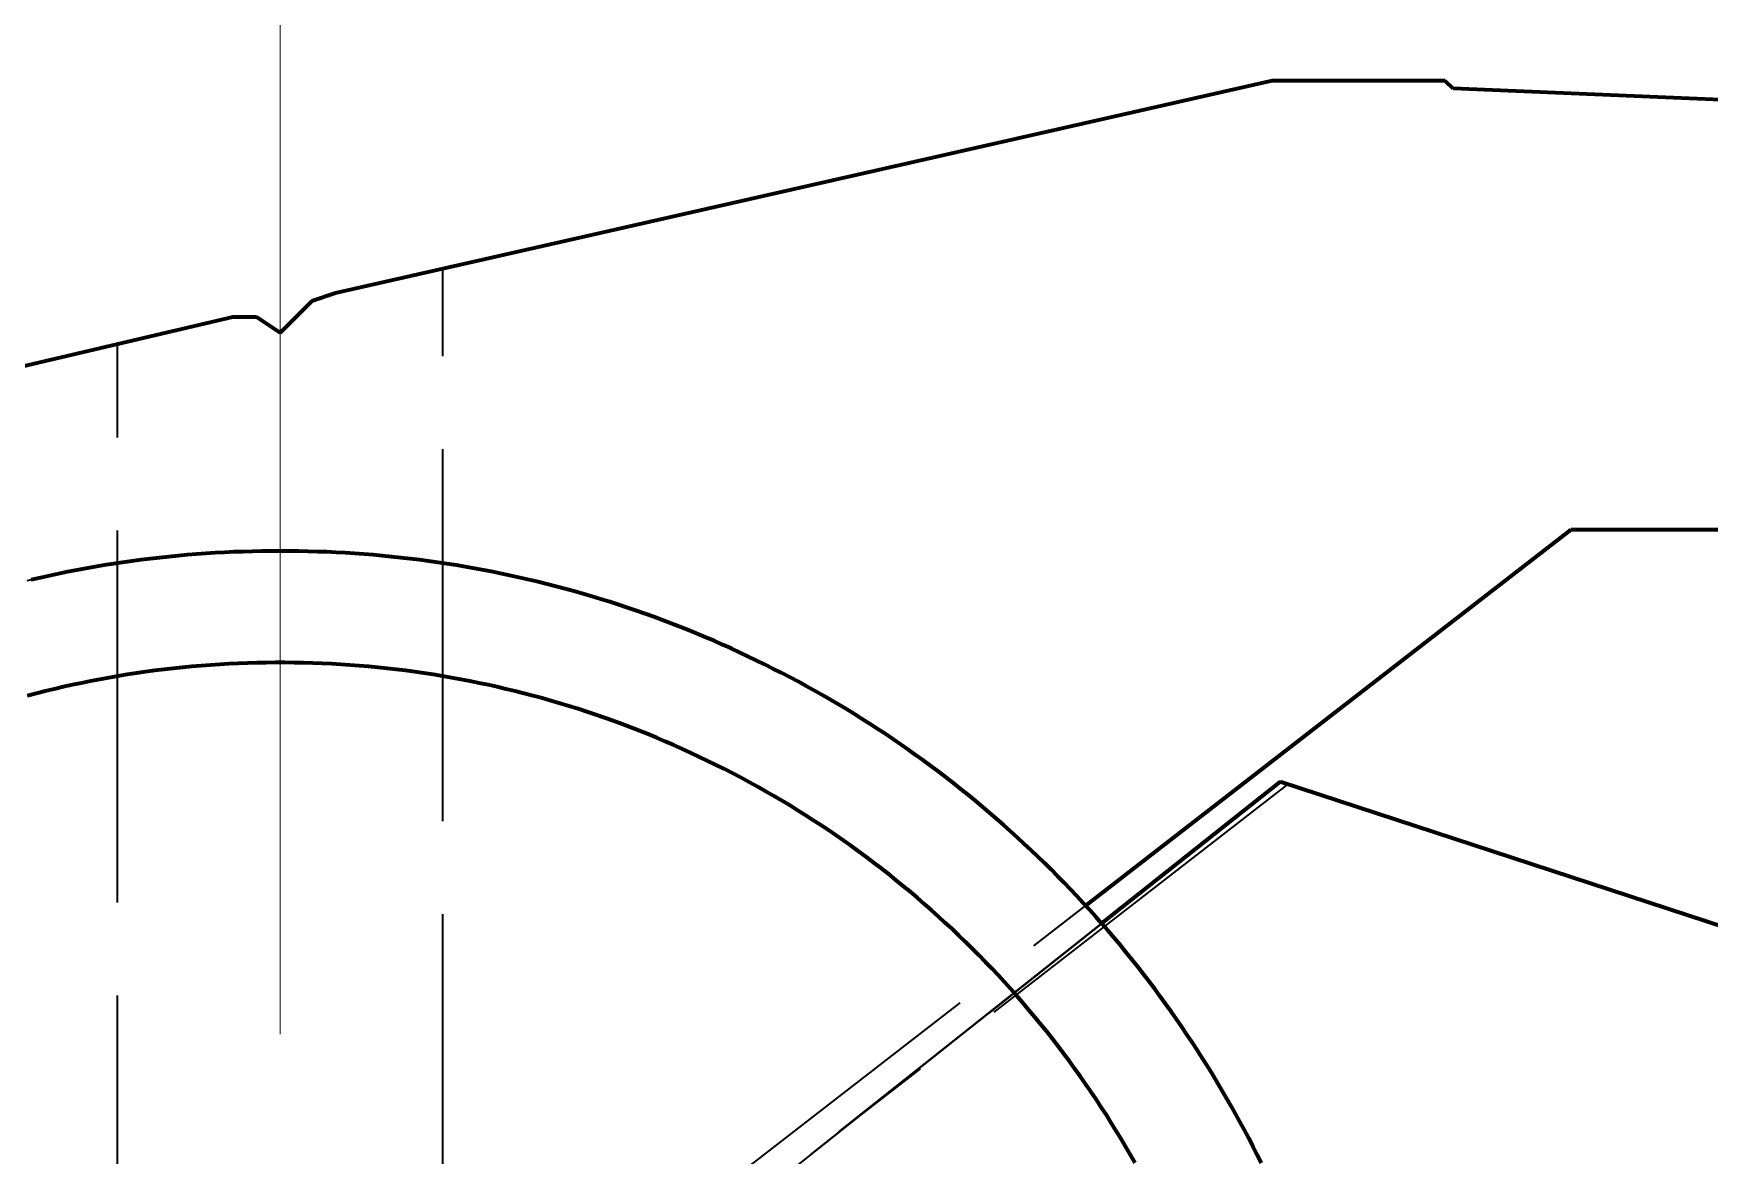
# Model space of a CAD drawing. Header units: millimetres. Extents: x 0 to 2208, y 0 to 420.
# Drawn here: x 804.01 to 822.04, y 354.42 to 366.48 of the extents above; entities that cross this region are included whole.
import ezdxf

# ---------------------------------------------------------------- set-up
doc = ezdxf.new("R2010")
doc.units = ezdxf.units.MM
doc.linetypes.add('IRAM-E-TRAZOS', pattern=[5, 4, -1])
doc.linetypes.add('IRAM-F-TRAZO-PUNTO', pattern=[20, 15, -2, 1, -2])
for name, color, linetype, lineweight in [('01-VISIBLE', 7, 'CONTINUOUS', 70), ('02-OCULTA', 4, 'IRAM-E-TRAZOS', 35), ('03-EJE', 1, 'IRAM-F-TRAZO-PUNTO', 18), ('08-FINA', 5, 'CONTINUOUS', 18)]:
    doc.layers.add(name, color=color, linetype=linetype, lineweight=lineweight)

msp = doc.modelspace()

# ---------------------------------------------------------------- linework, layer by layer
at = {"layer": '01-VISIBLE'}
for points in [[(817.337, 365.969), (807.262, 363.684)], [(819.197, 365.969), (817.337, 365.969)], [(819.282, 365.884), (819.197, 365.969)], [(825.377, 365.629), (819.282, 365.884)], [(807.007, 363.599), (806.667, 363.259)], [(807.262, 363.684), (807.007, 363.599)], [(806.157, 363.429), (799.302, 361.819)], [(806.412, 363.429), (806.157, 363.429)], [(806.667, 363.259), (806.412, 363.429)], [(815.33, 357.102), (820.552, 361.144)], [(820.552, 361.144), (852.831, 361.144)], [(806.667, 360.914), (806.567, 360.914), (806.467, 360.912), (806.367, 360.91), (806.267, 360.907), (806.167, 360.904), (806.067, 360.899), (805.967, 360.893), (805.867, 360.887), (805.767, 360.88), (805.668, 360.872), (805.568, 360.863), (805.468, 360.853), (805.369, 360.842), (805.269, 360.831), (805.17, 360.818), (805.071, 360.805), (804.972, 360.791), (804.873, 360.776), (804.774, 360.761), (804.676, 360.744), (804.577, 360.727), (804.479, 360.709), (804.38, 360.69), (804.282, 360.67), (804.185, 360.649), (804.087, 360.627), (803.989, 360.605)], [(817.219, 354.333), (817.174, 354.423), (817.129, 354.512), (817.083, 354.601), (817.037, 354.689), (816.989, 354.777), (816.941, 354.865), (816.892, 354.952), (816.842, 355.039), (816.792, 355.126), (816.741, 355.212), (816.689, 355.297), (816.637, 355.382), (816.583, 355.467), (816.529, 355.551), (816.474, 355.635), (816.419, 355.718), (816.363, 355.801), (816.306, 355.883), (816.248, 355.965), (816.19, 356.046), (816.131, 356.127), (816.072, 356.207), (816.011, 356.287), (815.95, 356.367), (815.889, 356.445), (815.826, 356.524), (815.763, 356.601), (815.7, 356.679), (815.635, 356.755), (815.571, 356.831), (815.505, 356.907), (815.439, 356.982), (815.372, 357.056), (815.304, 357.13), (815.236, 357.203), (815.167, 357.276), (815.098, 357.348), (815.028, 357.419), (814.957, 357.49), (814.886, 357.561), (814.814, 357.63), (814.742, 357.699), (814.669, 357.768), (814.596, 357.836), (814.522, 357.903), (814.447, 357.969), (814.372, 358.035), (814.296, 358.101), (814.219, 358.165), (814.143, 358.229), (814.065, 358.292), (813.987, 358.355), (813.909, 358.417), (813.83, 358.478), (813.75, 358.539), (813.67, 358.599), (813.589, 358.658), (813.508, 358.717), (813.427, 358.775), (813.345, 358.832), (813.262, 358.889), (813.179, 358.944), (813.096, 358.999), (813.012, 359.054), (812.927, 359.107), (812.842, 359.16), (812.757, 359.213), (812.671, 359.264), (812.585, 359.315), (812.498, 359.365), (812.411, 359.414), (812.324, 359.463), (812.236, 359.51), (812.148, 359.558), (812.059, 359.604), (811.97, 359.649), (811.88, 359.694), (811.791, 359.738), (811.7, 359.781), (811.61, 359.824), (811.519, 359.866), (811.428, 359.906), (811.336, 359.947), (811.244, 359.986), (811.152, 360.025), (811.059, 360.062), (810.966, 360.099), (810.873, 360.136), (810.779, 360.171), (810.685, 360.206), (810.591, 360.239), (810.497, 360.272), (810.402, 360.305), (810.307, 360.336), (810.212, 360.367), (810.116, 360.396), (810.021, 360.425), (809.925, 360.453), (809.828, 360.481), (809.732, 360.507), (809.635, 360.533), (809.538, 360.558), (809.441, 360.582), (809.344, 360.605), (809.246, 360.627), (809.149, 360.649), (809.051, 360.67), (808.953, 360.69), (808.855, 360.709), (808.756, 360.727), (808.658, 360.744), (808.559, 360.761), (808.46, 360.776), (808.361, 360.791), (808.262, 360.805), (808.163, 360.818), (808.064, 360.831), (807.964, 360.842), (807.865, 360.853), (807.765, 360.863), (807.666, 360.872), (807.566, 360.88), (807.466, 360.887), (807.367, 360.893), (807.267, 360.899), (807.167, 360.904), (807.067, 360.907), (806.967, 360.91), (806.867, 360.912), (806.767, 360.914), (806.667, 360.914)], [(815.861, 354.338), (815.812, 354.425), (815.761, 354.511), (815.71, 354.597), (815.658, 354.683), (815.605, 354.768), (815.552, 354.853), (815.497, 354.937), (815.442, 355.02), (815.386, 355.103), (815.329, 355.186), (815.272, 355.268), (815.214, 355.349), (815.154, 355.43), (815.095, 355.51), (815.034, 355.59), (814.973, 355.669), (814.911, 355.748), (814.848, 355.826), (814.784, 355.903), (814.72, 355.98), (814.655, 356.056), (814.589, 356.131), (814.522, 356.206), (814.455, 356.28), (814.387, 356.354), (814.319, 356.427), (814.25, 356.499), (814.18, 356.571), (814.109, 356.642), (814.038, 356.712), (813.966, 356.782), (813.893, 356.851), (813.82, 356.919), (813.746, 356.986), (813.671, 357.053), (813.596, 357.119), (813.52, 357.185), (813.444, 357.25), (813.367, 357.313), (813.289, 357.377), (813.211, 357.439), (813.132, 357.501), (813.053, 357.562), (812.973, 357.622), (812.892, 357.682), (812.811, 357.74), (812.729, 357.798), (812.647, 357.855), (812.564, 357.912), (812.481, 357.967), (812.397, 358.022), (812.313, 358.076), (812.228, 358.129), (812.143, 358.182), (812.057, 358.233), (811.971, 358.284), (811.884, 358.334), (811.796, 358.383), (811.709, 358.431), (811.621, 358.479), (811.532, 358.525), (811.443, 358.571), (811.353, 358.616), (811.263, 358.66), (811.173, 358.703), (811.082, 358.746), (810.991, 358.787), (810.9, 358.828), (810.808, 358.867), (810.716, 358.906), (810.623, 358.944), (810.53, 358.981), (810.437, 359.018), (810.343, 359.053), (810.249, 359.087), (810.154, 359.121), (810.06, 359.154), (809.965, 359.185), (809.87, 359.216), (809.774, 359.246), (809.678, 359.275), (809.582, 359.303), (809.486, 359.331), (809.389, 359.357), (809.292, 359.382), (809.195, 359.407), (809.098, 359.43), (809, 359.453), (808.903, 359.475), (808.805, 359.495), (808.706, 359.515), (808.608, 359.534), (808.51, 359.552), (808.411, 359.569), (808.312, 359.585), (808.213, 359.6), (808.114, 359.614), (808.015, 359.628), (807.915, 359.64), (807.816, 359.651), (807.716, 359.662), (807.617, 359.671), (807.517, 359.68), (807.417, 359.687), (807.317, 359.694), (807.217, 359.7), (807.117, 359.705), (807.017, 359.708), (806.917, 359.711), (806.817, 359.713), (806.717, 359.714), (806.617, 359.714), (806.516, 359.713), (806.416, 359.711), (806.316, 359.708), (806.216, 359.705), (806.116, 359.7), (806.016, 359.694), (805.916, 359.687), (805.816, 359.68), (805.717, 359.671), (805.617, 359.662), (805.517, 359.651), (805.418, 359.64), (805.319, 359.628), (805.219, 359.614), (805.12, 359.6), (805.021, 359.585), (804.922, 359.569), (804.824, 359.552), (804.725, 359.534), (804.627, 359.515), (804.529, 359.495), (804.431, 359.475), (804.333, 359.453), (804.235, 359.43), (804.138, 359.407), (804.041, 359.382), (803.944, 359.357)], [(817.422, 358.434), (815.501, 356.911)], [(822.837, 356.659), (817.422, 358.434)]]:
    msp.add_lwpolyline(points, dxfattribs=at)
at = {"layer": '02-OCULTA'}
for points in [[(817.337, 365.969), (807.262, 363.684)], [(819.197, 365.969), (817.337, 365.969)], [(819.282, 365.884), (819.197, 365.969)], [(825.377, 365.629), (819.282, 365.884)], [(807.262, 363.684), (807.454, 363.728), (807.647, 363.771), (807.839, 363.815), (808.032, 363.859), (808.224, 363.902), (808.417, 363.946)], [(808.417, 363.946), (808.224, 363.902), (808.032, 363.859), (807.839, 363.815), (807.647, 363.771), (807.454, 363.728), (807.262, 363.684)], [(808.417, 353.01), (808.417, 363.946)], [(807.007, 363.599), (806.667, 363.259)], [(806.667, 363.259), (806.723, 363.316), (806.78, 363.373), (806.837, 363.429), (806.893, 363.486), (806.95, 363.543), (807.007, 363.599)], [(807.007, 363.599), (806.95, 363.543), (806.893, 363.486), (806.837, 363.429), (806.78, 363.373), (806.723, 363.316), (806.667, 363.259)], [(807.262, 363.684), (807.007, 363.599)], [(807.007, 363.599), (807.049, 363.613), (807.092, 363.628), (807.134, 363.642), (807.177, 363.656), (807.219, 363.67), (807.262, 363.684)], [(807.262, 363.684), (807.219, 363.67), (807.177, 363.656), (807.134, 363.642), (807.092, 363.628), (807.049, 363.613), (807.007, 363.599)], [(806.157, 363.429), (799.302, 361.819)], [(806.157, 363.429), (805.95, 363.381), (805.743, 363.332), (805.537, 363.284), (805.33, 363.235), (805.123, 363.186), (804.917, 363.138)], [(804.917, 363.138), (805.123, 363.186), (805.33, 363.235), (805.537, 363.284), (805.743, 363.332), (805.95, 363.381), (806.157, 363.429)], [(806.412, 363.429), (806.157, 363.429)], [(806.412, 363.429), (806.369, 363.429), (806.327, 363.429), (806.284, 363.429), (806.242, 363.429), (806.199, 363.429), (806.157, 363.429)], [(806.157, 363.429), (806.199, 363.429), (806.242, 363.429), (806.284, 363.429), (806.327, 363.429), (806.369, 363.429), (806.412, 363.429)], [(806.667, 363.259), (806.412, 363.429)], [(806.412, 363.429), (806.454, 363.401), (806.497, 363.373), (806.539, 363.344), (806.582, 363.316), (806.624, 363.288), (806.667, 363.259)], [(806.667, 363.259), (806.624, 363.288), (806.582, 363.316), (806.539, 363.344), (806.497, 363.373), (806.454, 363.401), (806.412, 363.429)], [(804.917, 352.135), (804.917, 363.138)], [(810.817, 353.609), (820.552, 361.144)], [(820.552, 361.144), (852.831, 361.144)], [(817.197, 354.378), (817.152, 354.467), (817.106, 354.556), (817.06, 354.645), (817.013, 354.733), (816.965, 354.821), (816.917, 354.909), (816.867, 354.996), (816.817, 355.082), (816.767, 355.169), (816.715, 355.254), (816.663, 355.34), (816.61, 355.425), (816.556, 355.509), (816.502, 355.593), (816.447, 355.677), (816.391, 355.76), (816.335, 355.842), (816.277, 355.924), (816.219, 356.006), (816.161, 356.087), (816.102, 356.167), (816.042, 356.247), (815.981, 356.327), (815.92, 356.406), (815.858, 356.485), (815.795, 356.563), (815.732, 356.64), (815.668, 356.717), (815.603, 356.793), (815.538, 356.869), (815.472, 356.944), (815.405, 357.019), (815.338, 357.093), (815.27, 357.167), (815.202, 357.24), (815.133, 357.312), (815.063, 357.384), (814.993, 357.455), (814.922, 357.526), (814.85, 357.596), (814.778, 357.665), (814.706, 357.734), (814.632, 357.802), (814.559, 357.869), (814.484, 357.936), (814.409, 358.002), (814.334, 358.068), (814.258, 358.133), (814.181, 358.197), (814.104, 358.261), (814.026, 358.324), (813.948, 358.386), (813.869, 358.448), (813.79, 358.509), (813.71, 358.569), (813.63, 358.629), (813.549, 358.688), (813.468, 358.746), (813.386, 358.804), (813.303, 358.86), (813.221, 358.917), (813.137, 358.972), (813.054, 359.027), (812.969, 359.081), (812.885, 359.134), (812.8, 359.187), (812.714, 359.238), (812.628, 359.29), (812.542, 359.34), (812.455, 359.39), (812.368, 359.439), (812.28, 359.487), (812.192, 359.534), (812.103, 359.581), (812.014, 359.627), (811.925, 359.672), (811.836, 359.716), (811.745, 359.76), (811.655, 359.803), (811.564, 359.845), (811.473, 359.886), (811.382, 359.927), (811.29, 359.966), (811.198, 360.005), (811.105, 360.044), (811.013, 360.081), (810.919, 360.118), (810.826, 360.153), (810.732, 360.188), (810.638, 360.223), (810.544, 360.256), (810.45, 360.289), (810.355, 360.32), (810.26, 360.351), (810.164, 360.382), (810.069, 360.411), (809.973, 360.439), (809.877, 360.467), (809.78, 360.494), (809.684, 360.52), (809.587, 360.546), (809.49, 360.57), (809.393, 360.594), (809.295, 360.616), (809.198, 360.638), (809.1, 360.659), (809.002, 360.68), (808.904, 360.699), (808.805, 360.718), (808.707, 360.736), (808.608, 360.753), (808.51, 360.769), (808.411, 360.784), (808.312, 360.798), (808.213, 360.812), (808.114, 360.825), (808.014, 360.837), (807.915, 360.848), (807.815, 360.858), (807.716, 360.867), (807.616, 360.876), (807.516, 360.883), (807.416, 360.89), (807.317, 360.896), (807.217, 360.901), (807.117, 360.906), (807.017, 360.909), (806.917, 360.912), (806.817, 360.913), (806.717, 360.914), (806.617, 360.914), (806.517, 360.913), (806.417, 360.912), (806.317, 360.909), (806.217, 360.906), (806.117, 360.901), (806.017, 360.896), (805.917, 360.89), (805.817, 360.883), (805.717, 360.876), (805.618, 360.867), (805.518, 360.858), (805.419, 360.848), (805.319, 360.837), (805.22, 360.825), (805.121, 360.812), (805.021, 360.798), (804.922, 360.784), (804.824, 360.769), (804.725, 360.753), (804.626, 360.736), (804.528, 360.718), (804.43, 360.699), (804.331, 360.68), (804.233, 360.659), (804.136, 360.638), (804.038, 360.616), (803.941, 360.594)], [(817.422, 358.434), (811.662, 353.864)], [(812.676, 354.669), (817.422, 358.434)], [(812.676, 354.669), (817.422, 358.434)], [(817.505, 358.407), (812.676, 354.669)], [(817.505, 358.407), (812.676, 354.669)], [(822.837, 356.659), (817.422, 358.434)], [(817.422, 358.434), (817.505, 358.407)], [(817.422, 358.434), (817.505, 358.407)], [(810.817, 353.609), (815.33, 357.102)], [(815.501, 356.911), (811.662, 353.864)]]:
    msp.add_lwpolyline(points, dxfattribs=at)
at = {"layer": '03-EJE'}
for points in [[(806.667, 318.719), (806.667, 367.469)], [(806.667, 335.914), (806.667, 362.414)]]:
    msp.add_lwpolyline(points, dxfattribs=at)
at = {"layer": '08-FINA'}
msp.add_circle((816.667, 354.167), 36.833, dxfattribs=at)

doc.saveas('drawing.dxf')
